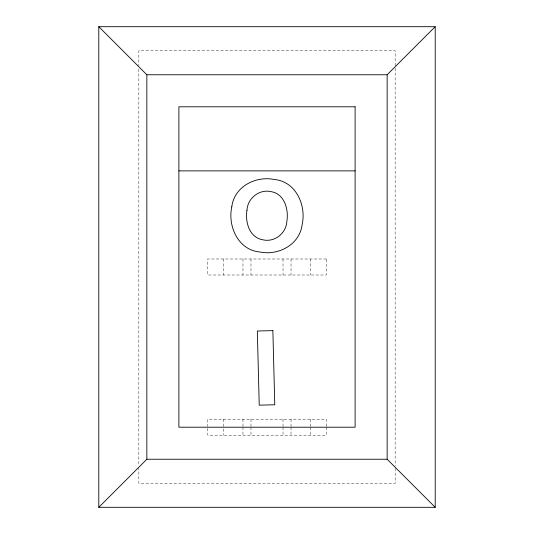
<?xml version="1.0" encoding="UTF-8"?>
<svg xmlns="http://www.w3.org/2000/svg" width="534" height="534" viewBox="0 0 534 534"><rect width="100%" height="100%" fill="white"/><g stroke="black" fill="none" stroke-linecap="round" stroke-linejoin="round"><path stroke-width="0.4" stroke-dasharray="2.67 2" d="M395.16 65.729L395.16 50.73L138.84 50.73L138.84 65.729M395.16 68.232L395.16 465.768M395.16 468.271L395.16 483.27L138.84 483.27L138.84 468.271M326.274 426.399L326.274 419.19L207.726 419.19L207.726 426.399M326.274 427.2L326.274 435.21L207.726 435.21L207.726 427.2M310.254 258.99L310.254 275.01M310.254 419.19L310.254 426.399M310.254 427.2L310.254 435.21M291.03 258.99L291.03 275.01M291.03 419.19L291.03 426.399M291.03 427.2L291.03 435.21M283.02 258.99L283.02 275.01M283.02 419.19L283.02 426.399M283.02 427.2L283.02 435.21M250.98 258.99L250.98 275.01M250.98 419.19L250.98 426.399M250.98 427.2L250.98 435.21M242.97 258.99L242.97 275.01M242.97 419.19L242.97 426.399M242.97 427.2L242.97 435.21M223.746 258.99L223.746 275.01M223.746 419.19L223.746 428.001M223.746 428.802L223.746 435.21M138.84 69.066L138.84 465.768M326.274 258.99L207.726 258.99L207.726 275.01L326.274 275.01L326.274 258.99"/><path stroke-width="0.8" d="M435.21 507.3L387.15 459.24L387.15 74.76L435.21 26.7L98.79 26.7L98.79 507.3L435.21 507.3L435.21 26.7M98.79 507.3L146.85 459.24L146.85 74.76L98.79 26.7M146.85 74.76L387.15 74.76M178.89 170.88L355.11 170.88M146.85 459.24L387.15 459.24M246.975 210.202C245.026 221.89 249.265 237.39 262.588 239.753C274.469 242.71 286.311 233.325 286.871 221.25C288.774 209.615 284.695 194.102 271.406 191.699C259.517 188.762 247.596 198.101 246.975 210.202M231.803 206.792C227.511 226.016 238.091 249.885 259.451 251.928C278.274 255.933 299.754 244.792 302.151 224.52C306.476 205.296 295.889 181.553 274.549 179.524C255.819 175.579 234.212 186.56 231.803 206.792M272.867 330.633L257.335 331.013L259.23 405.159L274.77 404.779L272.867 330.633M355.11 106.8L178.89 106.8L178.89 427.2L355.11 427.2L355.11 106.8"/></g></svg>
